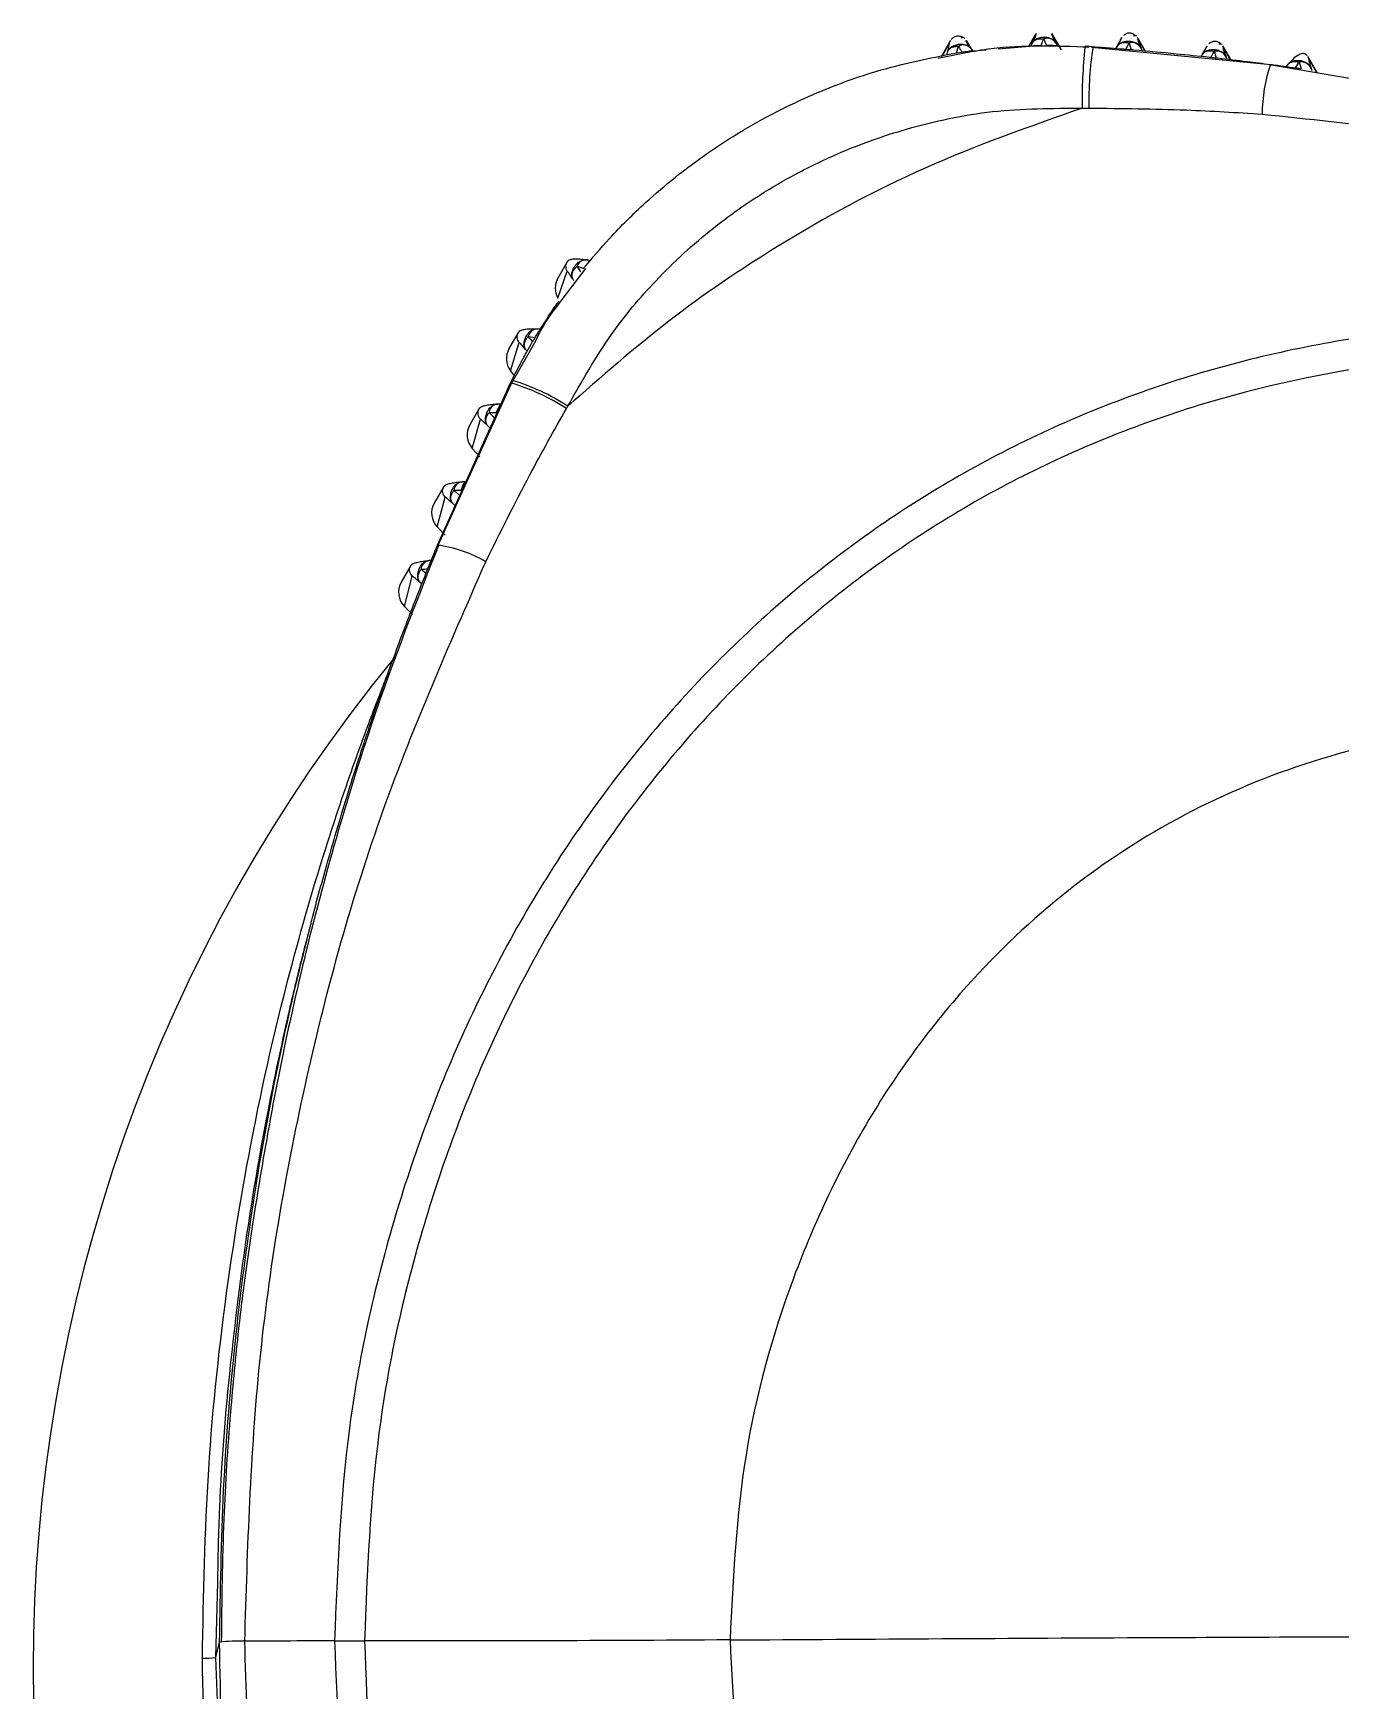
# Model space of a CAD drawing. Extents: x 398 to 508, y 623 to 782.
# Drawn here: x 468.882 to 470.682, y 650.296 to 652.577 of the extents above; entities that cross this region are included whole.
import ezdxf

# ---------------------------------------------------------------- set-up
doc = ezdxf.new("R2010")
doc.units = 0
doc.header["$MEASUREMENT"] = 0
doc.layers.add('GEOMETRY', color=2, linetype='Continuous', lineweight=25)

msp = doc.modelspace()

# ---------------------------------------------------------------- linework, layer by layer
at = {"layer": 'GEOMETRY'}
for p, q in [((470.145, 652.5665), (470.1321, 652.5441)), ((470.1708, 652.558), (470.1661, 652.5666)), ((470.1751, 652.5523), (470.1669, 652.5665)), ((470.1751, 652.5523), (470.1669, 652.5665)), ((470.2529, 652.5588), (470.262, 652.5747)), ((470.2628, 652.5763), (470.2535, 652.5603)), ((470.2624, 652.5745), (470.2597, 652.5665)), ((470.2975, 652.5538), (470.2845, 652.5763)), ((470.2879, 652.5661), (470.2845, 652.575)), ((470.2957, 652.5566), (470.2852, 652.5749)), ((470.3808, 652.5706), (470.3723, 652.5558)), ((470.3723, 652.5558), (470.3806, 652.5702)), ((470.4012, 652.5724), (470.3967, 652.573)), ((470.413, 652.5524), (470.4024, 652.5706)), ((470.4053, 652.5592), (470.4027, 652.5683)), ((470.4124, 652.5525), (470.4035, 652.5682)), ((470.1339, 652.5455), (470.1437, 652.5633)), ((470.1399, 652.5469), (470.1408, 652.5506)), ((470.1486, 652.5489), (470.1534, 652.5496)), ((470.1534, 652.5496), (470.1604, 652.5507)), ((470.1652, 652.5514), (470.1941, 652.5539)), ((470.1734, 652.5551), (470.175, 652.5523)), ((470.2103, 652.5552), (470.2651, 652.5598)), ((470.2901, 652.5629), (470.2915, 652.5596)), ((470.3306, 652.5588), (470.3299, 652.5576)), ((470.341, 652.5581), (470.3305, 652.5588)), ((470.5857, 652.533), (470.3389, 652.5571)), ((470.3729, 652.5553), (470.3746, 652.5587)), ((470.4072, 652.5559), (470.4083, 652.5524)), ((470.4902, 652.545), (470.4984, 652.5592)), ((470.4903, 652.5446), (470.4919, 652.5476)), ((470.5188, 652.5609), (470.5144, 652.5614)), ((470.5308, 652.5404), (470.5199, 652.5593)), ((470.5226, 652.5472), (470.5203, 652.5565)), ((470.53, 652.5405), (470.5211, 652.5565)), ((470.5244, 652.5438), (470.5253, 652.5406)), ((470.6502, 652.5216), (470.6369, 652.5446)), ((470.649, 652.522), (470.6382, 652.5415)), ((470.7773, 652.5004), (470.5841, 652.533)), ((470.6076, 652.5307), (470.6089, 652.5329)), ((470.62, 652.529), (470.625, 652.5368)), ((470.625, 652.5368), (470.6275, 652.528)), ((470.6413, 652.5284), (470.6421, 652.5254)), ((469.6172, 652.262), (469.6043, 652.2396)), ((469.6044, 652.2119), (469.6173, 652.2493)), ((469.6425, 652.2529), (469.616, 652.218)), ((469.636, 652.2481), (469.6308, 652.256)), ((469.6308, 652.256), (469.6401, 652.2531)), ((469.6487, 652.2636), (469.6447, 652.2646)), ((469.6266, 652.2359), (469.6249, 652.2386)), ((469.616, 652.218), (469.6003, 652.1973)), ((469.5501, 652.1651), (469.5371, 652.1426)), ((469.5739, 652.1538), (469.5401, 652.0942)), ((469.5699, 652.152), (469.5635, 652.1595)), ((469.5635, 652.1595), (469.5734, 652.1578)), ((469.5802, 652.1694), (469.5762, 652.1699)), ((469.5391, 652.1121), (469.551, 652.1512)), ((469.5621, 652.1389), (469.5599, 652.1416)), ((469.5391, 652.1121), (469.5443, 652.1053)), ((469.4387, 651.8722), (469.5393, 652.0955)), ((469.5416, 652.0972), (469.4393, 651.8716)), ((469.541, 652.0991), (469.5393, 652.0955)), ((469.5253, 652.0663), (469.5212, 652.0664)), ((469.4962, 652.0602), (469.4831, 652.0376)), ((469.4866, 652.0053), (469.4977, 652.0456)), ((469.5165, 652.048), (469.5096, 652.0549)), ((469.5096, 652.0549), (469.5196, 652.0546)), ((469.5101, 652.0341), (469.5075, 652.0368)), ((469.4866, 652.0053), (469.4972, 651.9936)), ((469.4474, 651.9529), (469.4343, 651.9301)), ((469.4681, 651.9413), (469.4612, 651.9478)), ((469.4612, 651.9478), (469.4709, 651.9478)), ((469.4761, 651.9594), (469.4723, 651.9594)), ((469.4384, 651.8972), (469.4493, 651.9381)), ((469.462, 651.9271), (469.4596, 651.9294)), ((469.4384, 651.8972), (469.4493, 651.8859)), ((469.4253, 651.8394), (469.4387, 651.8722)), ((469.4019, 651.8442), (469.3887, 651.8212)), ((469.4301, 651.8511), (469.4268, 651.851)), ((469.3932, 651.7878), (469.4039, 651.8293)), ((469.4171, 651.8186), (469.4147, 651.8207)), ((469.3932, 651.7878), (469.4045, 651.7767)), ((469.2641, 651.3499), (469.2586, 651.3284)), ((469.1336, 650.3416), (469.1362, 650.4445)), ((469.1336, 650.3416), (469.1388, 650.3625)), ((469.1396, 650.1932), (469.1336, 650.3416))]:
    msp.add_line(p, q, dxfattribs=at)
at = {"layer": 'GEOMETRY', "flags": 128}
for points in [[(470.3864, 652.5547), (470.3889, 652.5596), (470.3908, 652.5633)], [(470.3908, 652.5633), (470.3924, 652.5582), (470.3937, 652.5541)], [(470.5035, 652.5436), (470.506, 652.5482), (470.5081, 652.5518)], [(470.5081, 652.5518), (470.5094, 652.5468), (470.5105, 652.5428)], [(469.4228, 651.833), (469.419, 651.8365), (469.416, 651.8392)]]:
    msp.add_lwpolyline(points, dxfattribs=at)
at = {"layer": 'GEOMETRY'}
for centre, radius, start, end in [((470.2779, 652.5554), 0.0143, 31.4635, 109.4079), ((470.3944, 652.5494), 0.0144, 26.7413, 104.4327), ((470.1622, 652.5462), 0.0143, 38.3665, 116.913), ((470.9493, 652.488), 0.6232, 173.5892, 181.3314), ((470.7927, 652.4857), 0.4574, 170.8937, 181.5135), ((470.5113, 652.5377), 0.0145, 24.9428, 102.9837), ((470.7916, 652.4645), 0.2177, 161.4438, 179.765), ((470.628, 652.5226), 0.0145, 23.6638, 101.7712), ((469.6432, 652.2514), 0.0133, 82.0214, 159.4013), ((469.6282, 652.2259), 0.0275, 149.9932, 210.3793), ((469.5765, 652.1566), 0.0132, 90.026, 167.4463), ((469.5609, 652.1288), 0.0275, 149.9937, 217.4215), ((469.4527, 651.8043), 0.3038, 57.4309, 73.4428), ((469.4567, 651.8161), 0.2952, 56.8746, 73.3985), ((469.5227, 652.0533), 0.0132, 95.5405, 172.8023), ((469.507, 652.0238), 0.0275, 149.9948, 222.2685), ((469.4742, 651.9465), 0.0131, 97.2187, 174.1597), ((469.4581, 651.9163), 0.0275, 149.9951, 224.1505), ((469.4149, 651.695), 0.1788, 59.6678, 82.3592), ((469.429, 651.8381), 0.013, 98.5172, 175.3415), ((469.4125, 651.8075), 0.0275, 149.9954, 225.4601), ((471.0747, 650.327), 2.1926, 140.6244, 219.3756), ((469.1655, 650.1213), 0.2427, 88.1539, 96.3255), ((469.1179, 650.443), 0.1026, 268.336, 278.769)]:
    msp.add_arc(centre, radius, start, end, dxfattribs=at)
for points, knots in [([(470.1621, 652.5707), (470.1606, 652.5713), (470.1577, 652.5727), (470.1531, 652.5726), (470.149, 652.5712), (470.147, 652.569), (470.146, 652.568)], [0, 0, 0, 0, 0.250775, 0.504586, 0.755663, 1, 1, 1, 1]), ([(470.1646, 652.5694), (470.1638, 652.5701), (470.162, 652.5714), (470.1601, 652.5703), (470.1592, 652.5698)], [0, 0, 0, 0, 0.487245, 1, 1, 1, 1]), ([(470.1734, 652.5551), (470.1713, 652.5588), (470.1676, 652.5653), (470.1671, 652.5661), (470.1669, 652.5665)], [0, 0, 0, 0, 0.5602785, 1, 1, 1, 1]), ([(470.2573, 652.5627), (470.2587, 652.5662), (470.2612, 652.5724), (470.2618, 652.574), (470.262, 652.5747)], [0, 0, 0, 0, 0.567822, 1, 1, 1, 1]), ([(470.2573, 652.5627), (470.2577, 652.5635), (470.2584, 652.565), (470.2603, 652.5671), (470.2632, 652.5689), (470.2679, 652.5708), (470.2733, 652.5715), (470.2789, 652.571), (470.2842, 652.5692), (470.2883, 652.5662), (470.2896, 652.5638), (470.2901, 652.5629)], [0, 0, 0, 0, 0.0736981, 0.1346913, 0.2472682, 0.3628178, 0.5005947, 0.6105027, 0.7501168, 0.8956818, 1, 1, 1, 1]), ([(470.2573, 652.5627), (470.2581, 652.564), (470.2596, 652.5664), (470.2641, 652.5688), (470.2681, 652.5692), (470.2711, 652.5689), (470.2725, 652.5689), (470.2731, 652.5689)], [0, 0, 0, 0, 0.293619, 0.55961, 0.810838, 0.914944, 1, 1, 1, 1]), ([(470.2695, 652.56), (470.2702, 652.5616), (470.2714, 652.5646), (470.2726, 652.5676), (470.2731, 652.5689)], [0, 0, 0, 0, 0.559236, 1, 1, 1, 1]), ([(470.2731, 652.5689), (470.2738, 652.5673), (470.2751, 652.5643), (470.2763, 652.5613), (470.2768, 652.5601)], [0, 0, 0, 0, 0.560823, 1, 1, 1, 1]), ([(470.2901, 652.5629), (470.2885, 652.5668), (470.2857, 652.5737), (470.2854, 652.5745), (470.2852, 652.5749)], [0, 0, 0, 0, 0.560219, 1, 1, 1, 1]), ([(470.3746, 652.5587), (470.3764, 652.562), (470.3794, 652.568), (470.3802, 652.5695), (470.3806, 652.5702)], [0, 0, 0, 0, 0.56772, 1, 1, 1, 1]), ([(470.3746, 652.5587), (470.3755, 652.56), (470.3772, 652.5624), (470.381, 652.5643), (470.3859, 652.5657), (470.3912, 652.5659), (470.3968, 652.5649), (470.4019, 652.5627), (470.4057, 652.5593), (470.4068, 652.5569), (470.4072, 652.5559)], [0, 0, 0, 0, 0.133916, 0.246763, 0.362579, 0.50025, 0.61032, 0.74993, 0.89585, 1, 1, 1, 1]), ([(470.3746, 652.5587), (470.3755, 652.5599), (470.3772, 652.5621), (470.3818, 652.5641), (470.3858, 652.5641), (470.3888, 652.5636), (470.3902, 652.5634), (470.3908, 652.5633)], [0, 0, 0, 0, 0.291908, 0.557826, 0.809503, 0.914221, 1, 1, 1, 1]), ([(470.3997, 652.5732), (470.3983, 652.5742), (470.3956, 652.5762), (470.391, 652.577), (470.3865, 652.5762), (470.3841, 652.5743), (470.3829, 652.5733)], [0, 0, 0, 0, 0.251375, 0.506079, 0.756714, 1, 1, 1, 1]), ([(470.4072, 652.5559), (470.406, 652.5599), (470.4038, 652.567), (470.4036, 652.5678), (470.4035, 652.5682)], [0, 0, 0, 0, 0.560275, 1, 1, 1, 1]), ([(470.5174, 652.5616), (470.5161, 652.5627), (470.5135, 652.5647), (470.5088, 652.5656), (470.5043, 652.5649), (470.5019, 652.563), (470.5007, 652.5621)], [0, 0, 0, 0, 0.251403, 0.506098, 0.756662, 1, 1, 1, 1]), ([(469.6399, 652.2532), (469.6516, 652.2671), (469.6783, 652.2987), (469.7208, 652.3405), (469.7632, 652.3768), (469.7998, 652.4044), (469.833, 652.427), (469.872, 652.451), (469.9166, 652.4749), (469.9783, 652.5026), (470.0545, 652.5299), (470.116, 652.5423), (470.1486, 652.5489)], [0, 0, 0, 0, 0.090492, 0.206795, 0.297149, 0.36896, 0.435387, 0.497537, 0.597312, 0.6877, 0.834189, 1, 1, 1, 1]), ([(470.3357, 652.5573), (470.2905, 652.5589), (470.2203, 652.5614), (470.1517, 652.5469), (470.1273, 652.5418)], [0, 0, 0, 0, 0.6436065, 1, 1, 1, 1]), ([(470.1408, 652.5506), (470.1417, 652.5543), (470.1432, 652.5608), (470.1435, 652.5625), (470.1437, 652.5633)], [0, 0, 0, 0, 0.5679854, 1, 1, 1, 1]), ([(470.1408, 652.5506), (470.1411, 652.5515), (470.1416, 652.5531), (470.1432, 652.5554), (470.1458, 652.5576), (470.1503, 652.5601), (470.1556, 652.5615), (470.1613, 652.5618), (470.1668, 652.5607), (470.1712, 652.5581), (470.1728, 652.556), (470.1734, 652.5551)], [0, 0, 0, 0, 0.074099, 0.135075, 0.247175, 0.362432, 0.50067, 0.610641, 0.750165, 0.895094, 1, 1, 1, 1]), ([(470.1408, 652.5506), (470.1414, 652.552), (470.1426, 652.5547), (470.1468, 652.5576), (470.1507, 652.5585), (470.1537, 652.5587), (470.1551, 652.5589), (470.1557, 652.5589)], [0, 0, 0, 0, 0.295906, 0.561926, 0.812537, 0.915843, 1, 1, 1, 1]), ([(470.1534, 652.5496), (470.1538, 652.5514), (470.1546, 652.5545), (470.1554, 652.5576), (470.1557, 652.5589)], [0, 0, 0, 0, 0.559162, 1, 1, 1, 1]), ([(470.1557, 652.5589), (470.1566, 652.5574), (470.1582, 652.5547), (470.1597, 652.5519), (470.1604, 652.5507)], [0, 0, 0, 0, 0.560723, 1, 1, 1, 1]), ([(470.1604, 652.5507), (470.1614, 652.5509), (470.163, 652.5511), (470.1645, 652.5513), (470.1652, 652.5514)], [0, 0, 0, 0, 0.570921, 1, 1, 1, 1]), ([(470.1652, 652.5514), (470.1666, 652.5516), (470.1693, 652.552), (470.1726, 652.5523), (470.1746, 652.5524), (470.1749, 652.5523), (470.175, 652.5523)], [0, 0, 0, 0, 0.216263, 0.431464, 0.739843, 1, 1, 1, 1]), ([(470.2559, 652.5592), (470.2562, 652.5598), (470.2566, 652.561), (470.2571, 652.5622), (470.2573, 652.5627)], [0, 0, 0, 0, 0.5596984, 1, 1, 1, 1]), ([(470.2559, 652.5592), (470.2562, 652.5592), (470.2567, 652.5594), (470.26, 652.5596), (470.263, 652.5598), (470.2648, 652.5598), (470.2651, 652.5598)], [0, 0, 0, 0, 0.44735, 0.700587, 0.955765, 1, 1, 1, 1]), ([(470.2651, 652.5598), (470.2659, 652.5599), (470.2673, 652.5599), (470.2688, 652.5599), (470.2695, 652.56)], [0, 0, 0, 0, 0.56433, 1, 1, 1, 1]), ([(470.2768, 652.5601), (470.2777, 652.5601), (470.2792, 652.5601), (470.2806, 652.5601), (470.2812, 652.5601)], [0, 0, 0, 0, 0.5591787, 1, 1, 1, 1]), ([(470.2812, 652.5601), (470.2826, 652.56), (470.2854, 652.56), (470.2887, 652.5599), (470.291, 652.5597), (470.2913, 652.5596), (470.2915, 652.5596)], [0, 0, 0, 0, 0.2088178, 0.4168167, 0.7049116, 1, 1, 1, 1]), ([(470.3411, 652.5581), (470.3489, 652.5575), (470.3628, 652.5566), (470.3767, 652.5555), (470.3828, 652.555)], [0, 0, 0, 0, 0.560693, 1, 1, 1, 1]), ([(470.3828, 652.555), (470.3835, 652.5549), (470.3846, 652.5549), (470.3858, 652.5548), (470.3864, 652.5547)], [0, 0, 0, 0, 0.560699, 1, 1, 1, 1]), ([(470.3864, 652.5547), (470.3877, 652.5546), (470.3902, 652.5544), (470.3926, 652.5542), (470.3937, 652.5541)], [0, 0, 0, 0, 0.560014, 1, 1, 1, 1]), ([(470.3937, 652.5541), (470.3944, 652.5541), (470.3955, 652.554), (470.3967, 652.5539), (470.3972, 652.5538)], [0, 0, 0, 0, 0.556299, 1, 1, 1, 1]), ([(470.3972, 652.5538), (470.4167, 652.5521), (470.4514, 652.5491), (470.486, 652.5454), (470.5012, 652.5438)], [0, 0, 0, 0, 0.561694, 1, 1, 1, 1]), ([(470.4919, 652.5476), (470.4938, 652.551), (470.4971, 652.5569), (470.498, 652.5585), (470.4984, 652.5592)], [0, 0, 0, 0, 0.567777, 1, 1, 1, 1]), ([(470.4919, 652.5476), (470.4924, 652.5484), (470.4933, 652.5498), (470.4953, 652.5514), (470.4981, 652.5528), (470.503, 652.5543), (470.5085, 652.5544), (470.5143, 652.5532), (470.5193, 652.5508), (470.523, 652.5473), (470.524, 652.5448), (470.5244, 652.5438)], [0, 0, 0, 0, 0.07581, 0.1354, 0.233498, 0.34744, 0.500621, 0.610725, 0.75012, 0.895709, 1, 1, 1, 1]), ([(470.4919, 652.5476), (470.4928, 652.5487), (470.4946, 652.5509), (470.4992, 652.5527), (470.5031, 652.5527), (470.5061, 652.5521), (470.5074, 652.5519), (470.5081, 652.5518)], [0, 0, 0, 0, 0.292279, 0.558067, 0.80954, 0.914198, 1, 1, 1, 1]), ([(470.5012, 652.5438), (470.5016, 652.5438), (470.5024, 652.5437), (470.5031, 652.5436), (470.5035, 652.5436)], [0, 0, 0, 0, 0.5623754, 1, 1, 1, 1]), ([(470.5035, 652.5436), (470.5048, 652.5434), (470.5072, 652.5432), (470.5095, 652.5429), (470.5105, 652.5428)], [0, 0, 0, 0, 0.55994, 1, 1, 1, 1]), ([(470.5105, 652.5428), (470.511, 652.5428), (470.5117, 652.5427), (470.5124, 652.5426), (470.5127, 652.5426)], [0, 0, 0, 0, 0.564745, 1, 1, 1, 1]), ([(470.5127, 652.5426), (470.5263, 652.541), (470.5505, 652.5382), (470.5746, 652.5351), (470.5852, 652.5337)], [0, 0, 0, 0, 0.560767, 1, 1, 1, 1]), ([(470.5244, 652.5438), (470.5233, 652.5479), (470.5213, 652.5553), (470.5211, 652.5561), (470.5211, 652.5565)], [0, 0, 0, 0, 0.560494, 1, 1, 1, 1]), ([(470.6359, 652.546), (470.6348, 652.5471), (470.6323, 652.5492), (470.6268, 652.5483), (470.6192, 652.544), (470.6143, 652.5388), (470.6119, 652.5364)], [0, 0, 0, 0, 0.248152, 0.506253, 0.765445, 1, 1, 1, 1]), ([(470.6413, 652.5284), (470.6402, 652.5326), (470.6384, 652.5402), (470.6382, 652.5411), (470.6382, 652.5415)], [0, 0, 0, 0, 0.560568, 1, 1, 1, 1]), ([(470.5852, 652.5337), (470.5916, 652.5329), (470.6032, 652.5314), (470.6148, 652.5298), (470.62, 652.529)], [0, 0, 0, 0, 0.5507227, 1, 1, 1, 1]), ([(470.6089, 652.5329), (470.6094, 652.5337), (470.6103, 652.5351), (470.6123, 652.5366), (470.6152, 652.5381), (470.6201, 652.5394), (470.6256, 652.5394), (470.6314, 652.538), (470.6363, 652.5355), (470.6399, 652.5319), (470.6409, 652.5294), (470.6413, 652.5284)], [0, 0, 0, 0, 0.075548, 0.135033, 0.233308, 0.347478, 0.500588, 0.610736, 0.750105, 0.895652, 1, 1, 1, 1]), ([(470.6089, 652.5329), (470.6098, 652.5341), (470.6116, 652.5362), (470.6162, 652.5379), (470.6201, 652.5378), (470.6231, 652.5371), (470.6244, 652.5369), (470.625, 652.5368)], [0, 0, 0, 0, 0.292273, 0.557997, 0.809433, 0.914124, 1, 1, 1, 1]), ([(470.62, 652.529), (470.6206, 652.529), (470.6218, 652.5288), (470.6235, 652.5285), (470.6254, 652.5283), (470.6267, 652.5281), (470.6275, 652.528)], [0, 0, 0, 0, 0.232758, 0.465517, 0.698275, 1, 1, 1, 1]), ([(470.3262, 652.4736), (470.2534, 652.448), (470.1079, 652.3969), (469.9188, 652.2944), (469.7548, 652.1832), (469.6636, 652.1033), (469.618, 652.0633)], [0, 0, 0, 0, 0.280402, 0.559758, 0.779466, 1, 1, 1, 1]), ([(469.618, 652.0633), (469.637, 652.097), (469.6717, 652.1584), (469.7404, 652.2402), (469.8096, 652.3039), (469.8761, 652.3511), (469.9348, 652.3853), (470.0016, 652.4174), (470.0914, 652.4491), (470.2033, 652.473), (470.285, 652.4734), (470.3262, 652.4736)], [0, 0, 0, 0, 0.134089, 0.244473, 0.369448, 0.45987, 0.526986, 0.605219, 0.716922, 0.857083, 1, 1, 1, 1]), ([(470.3262, 652.4736), (470.3279, 652.4736), (470.331, 652.4736), (470.3341, 652.4736), (470.3355, 652.4736)], [0, 0, 0, 0, 0.559851, 1, 1, 1, 1]), ([(470.3355, 652.4736), (470.3802, 652.4732), (470.4598, 652.4724), (470.5391, 652.4675), (470.5739, 652.4653)], [0, 0, 0, 0, 0.562267, 1, 1, 1, 1]), ([(470.5739, 652.4653), (470.7008, 652.452), (470.9553, 652.4251), (471.3274, 652.3279), (471.688, 652.1926), (472.0321, 652.0174), (472.3559, 651.8067), (472.6539, 651.562), (472.925, 651.2882), (473.0763, 651.0817), (473.1518, 650.9787)], [0, 0, 0, 0, 0.124403, 0.249396, 0.374648, 0.499998, 0.625346, 0.750599, 0.875592, 1, 1, 1, 1]), ([(469.6173, 652.2493), (469.6167, 652.2505), (469.6157, 652.2527), (469.6154, 652.2565), (469.616, 652.2597), (469.617, 652.2614), (469.6174, 652.262)], [0, 0, 0, 0, 0.281344, 0.562688, 0.844033, 1, 1, 1, 1]), ([(469.6411, 652.2648), (469.638, 652.2652), (469.6317, 652.2659), (469.6247, 652.2656), (469.6196, 652.2646), (469.618, 652.2629), (469.6173, 652.2621)], [0, 0, 0, 0, 0.238755, 0.484706, 0.739401, 1, 1, 1, 1]), ([(469.6249, 652.2386), (469.6228, 652.2418), (469.6191, 652.2475), (469.6178, 652.2488), (469.6173, 652.2493)], [0, 0, 0, 0, 0.568018, 1, 1, 1, 1]), ([(469.6249, 652.2386), (469.6245, 652.2394), (469.6237, 652.241), (469.6233, 652.2438), (469.6237, 652.2472), (469.6252, 652.2521), (469.628, 652.2567), (469.6319, 652.2609), (469.6365, 652.264), (469.6414, 652.2652), (469.644, 652.2647), (469.6451, 652.2645)], [0, 0, 0, 0, 0.072811, 0.139295, 0.247501, 0.357518, 0.500346, 0.609002, 0.750043, 0.89454, 1, 1, 1, 1]), ([(469.6249, 652.2386), (469.6244, 652.2401), (469.6234, 652.2431), (469.6245, 652.2486), (469.6271, 652.2521), (469.6294, 652.2545), (469.6303, 652.2556), (469.6308, 652.256)], [0, 0, 0, 0, 0.296336, 0.563095, 0.814411, 0.917289, 1, 1, 1, 1]), ([(469.6399, 652.2532), (469.6408, 652.2543), (469.6426, 652.2565), (469.645, 652.2593), (469.647, 652.2617), (469.6485, 652.2634), (469.6486, 652.2635), (469.6487, 652.2636)], [0, 0, 0, 0, 0.168847, 0.338039, 0.503216, 0.739358, 1, 1, 1, 1]), ([(469.5731, 652.1579), (469.5759, 652.1624), (469.5803, 652.1697), (469.5859, 652.1784), (469.5912, 652.1867), (469.5968, 652.195), (469.6019, 652.2025), (469.6045, 652.2062), (469.6052, 652.2072), (469.6053, 652.2074), (469.6054, 652.2075), (469.6054, 652.2075), (469.6054, 652.2075), (469.6054, 652.2075), (469.6054, 652.2075), (469.6054, 652.2075), (469.6055, 652.2076), (469.6055, 652.2077), (469.6056, 652.2077), (469.6056, 652.2078)], [0, 0, 0, 0, 0.266021, 0.431314, 0.519977, 0.763199, 0.935898, 0.979424, 0.990685, 0.993703, 0.994559, 0.994825, 0.994982, 0.994999, 0.995044, 0.995215, 0.995882, 0.998521, 1, 1, 1, 1]), ([(472.9277, 650.3628), (472.9228, 650.4548), (472.913, 650.6396), (472.8363, 650.9095), (472.7182, 651.1666), (472.5581, 651.4049), (472.3622, 651.6194), (472.1355, 651.805), (471.8844, 651.9577), (471.615, 652.074), (471.3339, 652.1502), (471.0478, 652.1839), (470.7636, 652.1731), (470.4884, 652.1171), (470.2291, 652.0157), (469.9929, 651.8696), (469.7856, 651.6832), (469.611, 651.4623), (469.4719, 651.2132), (469.3719, 650.9424), (469.3087, 650.6571), (469.3009, 650.462), (469.297, 650.3642)], [0, 0, 0, 0, 0.048377, 0.09717, 0.146628, 0.196818, 0.247667, 0.298988, 0.350512, 0.401933, 0.452965, 0.50339, 0.553091, 0.602088, 0.650565, 0.698888, 0.747507, 0.796727, 0.846674, 0.897321, 0.94851, 1, 1, 1, 1]), ([(469.6003, 652.1973), (469.5979, 652.1943), (469.5874, 652.1809), (469.5798, 652.1656), (469.5739, 652.1538)], [0, 0, 0, 0, 0.226714, 1, 1, 1, 1]), ([(469.551, 652.1512), (469.5503, 652.1522), (469.549, 652.1543), (469.5483, 652.158), (469.5485, 652.1618), (469.5496, 652.164), (469.5501, 652.1651)], [0, 0, 0, 0, 0.251638, 0.503276, 0.754914, 1, 1, 1, 1]), ([(469.5725, 652.1696), (469.5696, 652.1695), (469.5636, 652.1695), (469.557, 652.1687), (469.5522, 652.1674), (469.5508, 652.1658), (469.5501, 652.1651)], [0, 0, 0, 0, 0.237912, 0.48318, 0.73753, 1, 1, 1, 1]), ([(469.5599, 652.1416), (469.5594, 652.1423), (469.5585, 652.1438), (469.5577, 652.1465), (469.5577, 652.1499), (469.5586, 652.1549), (469.5607, 652.1598), (469.564, 652.1645), (469.5682, 652.1682), (469.5729, 652.17), (469.5754, 652.1699), (469.5765, 652.1698)], [0, 0, 0, 0, 0.072662, 0.139011, 0.247668, 0.357937, 0.500334, 0.608157, 0.749945, 0.899555, 1, 1, 1, 1]), ([(469.5599, 652.1416), (469.5592, 652.143), (469.5579, 652.1458), (469.5584, 652.1513), (469.5604, 652.1551), (469.5624, 652.1577), (469.5632, 652.1589), (469.5635, 652.1595)], [0, 0, 0, 0, 0.293967, 0.560693, 0.812387, 0.915994, 1, 1, 1, 1]), ([(469.5697, 652.1522), (469.5703, 652.1531), (469.5711, 652.1545), (469.572, 652.156), (469.5724, 652.1566), (469.5727, 652.1571), (469.5729, 652.1575), (469.5731, 652.1579)], [0, 0, 0, 0, 0.4804675, 0.7362658, 0.7677414, 0.8222073, 1, 1, 1, 1]), ([(469.5731, 652.1579), (469.5739, 652.1591), (469.5753, 652.1615), (469.5769, 652.164), (469.5775, 652.165), (469.5776, 652.1652)], [0, 0, 0, 0, 0.4404242, 0.8817208, 1, 1, 1, 1]), ([(472.8855, 650.3631), (472.8807, 650.4529), (472.8711, 650.6334), (472.7961, 650.8971), (472.6806, 651.1481), (472.5241, 651.3809), (472.3326, 651.5903), (472.1111, 651.7716), (471.8657, 651.9209), (471.6024, 652.0345), (471.3278, 652.1091), (471.0482, 652.1422), (470.7706, 652.1318), (470.5017, 652.0772), (470.2484, 651.9783), (470.0177, 651.8356), (469.8152, 651.6534), (469.6447, 651.4375), (469.5089, 651.194), (469.4112, 650.9293), (469.3496, 650.6504), (469.342, 650.4598), (469.3382, 650.3642)], [0, 0, 0, 0, 0.048366, 0.097149, 0.146599, 0.196786, 0.247642, 0.298976, 0.350518, 0.401955, 0.452995, 0.503421, 0.553115, 0.602102, 0.650569, 0.698881, 0.747489, 0.7967, 0.846643, 0.897293, 0.948493, 1, 1, 1, 1]), ([(469.541, 652.099), (469.5456, 652.1081), (469.551, 652.1188), (469.5583, 652.1321), (469.5631, 652.1408), (469.5672, 652.1479), (469.5697, 652.1522)], [0, 0, 0, 0, 0.504194, 0.594258, 0.753766, 1, 1, 1, 1]), ([(469.5599, 652.1416), (469.5574, 652.1445), (469.553, 652.1496), (469.5516, 652.1507), (469.551, 652.1512)], [0, 0, 0, 0, 0.567864, 1, 1, 1, 1]), ([(469.5176, 652.0657), (469.5147, 652.0655), (469.509, 652.065), (469.5027, 652.0638), (469.4981, 652.0624), (469.4969, 652.061), (469.4962, 652.0602)], [0, 0, 0, 0, 0.237726, 0.482374, 0.736474, 1, 1, 1, 1]), ([(469.5075, 652.0368), (469.507, 652.0375), (469.5059, 652.0389), (469.505, 652.0415), (469.5047, 652.0449), (469.5051, 652.0499), (469.5068, 652.055), (469.5096, 652.06), (469.5134, 652.0639), (469.5178, 652.0662), (469.5204, 652.0663), (469.5214, 652.0664)], [0, 0, 0, 0, 0.0731952, 0.1395188, 0.247836, 0.3573602, 0.5004634, 0.609802, 0.7500361, 0.8958175, 1, 1, 1, 1]), ([(469.5196, 652.0546), (469.5202, 652.0559), (469.5214, 652.0584), (469.523, 652.0616), (469.5243, 652.0643), (469.5251, 652.066), (469.5252, 652.0662), (469.5253, 652.0662)], [0, 0, 0, 0, 0.170064, 0.340314, 0.509802, 0.76226, 1, 1, 1, 1]), ([(469.6163, 652.0603), (469.6166, 652.0609), (469.6172, 652.0619), (469.6177, 652.0629), (469.618, 652.0633)], [0, 0, 0, 0, 0.5600464, 1, 1, 1, 1]), ([(469.4977, 652.0456), (469.497, 652.0466), (469.4955, 652.0485), (469.4945, 652.0521), (469.4945, 652.0558), (469.4952, 652.0586), (469.4961, 652.0599), (469.4963, 652.0602)], [0, 0, 0, 0, 0.232802, 0.465603, 0.698405, 0.931206, 1, 1, 1, 1]), ([(469.5075, 652.0368), (469.5048, 652.0395), (469.4999, 652.0442), (469.4984, 652.0452), (469.4977, 652.0456)], [0, 0, 0, 0, 0.5677758, 1, 1, 1, 1]), ([(469.5052, 651.8494), (469.525, 651.8894), (469.5603, 651.9607), (469.5992, 652.03), (469.6163, 652.0603)], [0, 0, 0, 0, 0.562534, 1, 1, 1, 1]), ([(469.5075, 652.0368), (469.5067, 652.0382), (469.5052, 652.0408), (469.5052, 652.0463), (469.5068, 652.0503), (469.5086, 652.053), (469.5093, 652.0543), (469.5096, 652.0549)], [0, 0, 0, 0, 0.292378, 0.559067, 0.811185, 0.915353, 1, 1, 1, 1]), ([(469.4493, 651.9381), (469.4485, 651.939), (469.447, 651.9409), (469.4458, 651.9445), (469.4457, 651.9481), (469.4463, 651.951), (469.4473, 651.9525), (469.4476, 651.9529)], [0, 0, 0, 0, 0.2267752, 0.4535503, 0.6803255, 0.9071006, 1, 1, 1, 1]), ([(469.4687, 651.9587), (469.4659, 651.9584), (469.4602, 651.9577), (469.4539, 651.9564), (469.4494, 651.955), (469.4481, 651.9536), (469.4475, 651.9529)], [0, 0, 0, 0, 0.238065, 0.482713, 0.736516, 1, 1, 1, 1]), ([(469.4596, 651.9294), (469.459, 651.9301), (469.4579, 651.9315), (469.457, 651.9341), (469.4564, 651.9374), (469.4567, 651.9425), (469.4582, 651.9476), (469.461, 651.9526), (469.4646, 651.9567), (469.469, 651.9591), (469.4715, 651.9593), (469.4726, 651.9594)], [0, 0, 0, 0, 0.078048, 0.140383, 0.247774, 0.357517, 0.500368, 0.609586, 0.749998, 0.895509, 1, 1, 1, 1]), ([(469.4596, 651.9294), (469.4587, 651.9308), (469.4571, 651.9334), (469.4569, 651.939), (469.4585, 651.9431), (469.4602, 651.9459), (469.4609, 651.9472), (469.4612, 651.9478)], [0, 0, 0, 0, 0.292879, 0.559705, 0.811787, 0.915715, 1, 1, 1, 1]), ([(469.4709, 651.9478), (469.4715, 651.9491), (469.4726, 651.9516), (469.474, 651.9548), (469.4752, 651.9576), (469.476, 651.9592), (469.4761, 651.9594), (469.4761, 651.9594)], [0, 0, 0, 0, 0.17154, 0.343232, 0.515026, 0.772316, 1, 1, 1, 1]), ([(469.4596, 651.9294), (469.4567, 651.9321), (469.4515, 651.9368), (469.45, 651.9377), (469.4493, 651.9381)], [0, 0, 0, 0, 0.567856, 1, 1, 1, 1]), ([(469.4405, 651.8728), (469.4129, 651.8028), (469.3604, 651.6696), (469.3006, 651.4784), (469.2564, 651.3119), (469.2257, 651.174), (469.205, 651.0654), (469.1919, 650.9868), (469.1824, 650.9272), (469.1735, 650.8663), (469.1632, 650.7832), (469.1522, 650.6684), (469.1428, 650.5249), (469.1417, 650.4194), (469.1411, 650.363)], [0, 0, 0, 0, 0.1458682, 0.2775004, 0.3889718, 0.4803819, 0.551785, 0.6032108, 0.6347256, 0.6683336, 0.7222706, 0.7965312, 0.8911055, 1, 1, 1, 1]), ([(469.1734, 650.3639), (469.1773, 650.4924), (469.1853, 650.7492), (469.2503, 651.1286), (469.3509, 651.4989), (469.4539, 651.7327), (469.5052, 651.8494)], [0, 0, 0, 0, 0.250709, 0.501217, 0.75119, 1, 1, 1, 1]), ([(469.4039, 651.8293), (469.4032, 651.8303), (469.4016, 651.8321), (469.4004, 651.8356), (469.4002, 651.8392), (469.4008, 651.8422), (469.4018, 651.8437), (469.4021, 651.8442)], [0, 0, 0, 0, 0.2224878, 0.4449756, 0.6674635, 0.8899513, 1, 1, 1, 1]), ([(469.4232, 651.8502), (469.4204, 651.8498), (469.4146, 651.849), (469.4084, 651.8477), (469.4038, 651.8463), (469.4026, 651.8449), (469.402, 651.8443)], [0, 0, 0, 0, 0.238345, 0.482998, 0.736579, 1, 1, 1, 1]), ([(469.4147, 651.8207), (469.4142, 651.8214), (469.413, 651.8227), (469.4119, 651.8253), (469.4114, 651.8287), (469.4116, 651.8337), (469.413, 651.8389), (469.4156, 651.844), (469.4191, 651.8481), (469.4234, 651.8506), (469.426, 651.8509), (469.427, 651.851)], [0, 0, 0, 0, 0.073033, 0.139325, 0.247914, 0.357888, 0.500372, 0.60946, 0.750013, 0.895402, 1, 1, 1, 1]), ([(469.4147, 651.8207), (469.4138, 651.822), (469.4121, 651.8246), (469.4119, 651.8302), (469.4134, 651.8344), (469.415, 651.8372), (469.4157, 651.8386), (469.416, 651.8392)], [0, 0, 0, 0, 0.292926, 0.559773, 0.811866, 0.915765, 1, 1, 1, 1]), ([(469.416, 651.8392), (469.4177, 651.8392), (469.4208, 651.8393), (469.424, 651.8394), (469.4253, 651.8394)], [0, 0, 0, 0, 0.559513, 1, 1, 1, 1]), ([(469.4228, 651.833), (469.423, 651.8336), (469.4234, 651.8346), (469.4243, 651.8368), (469.4249, 651.8384), (469.4253, 651.8394)], [0, 0, 0, 0, 0.253633, 0.507266, 1, 1, 1, 1]), ([(469.4253, 651.8394), (469.4258, 651.8407), (469.4269, 651.8433), (469.4282, 651.8465), (469.429, 651.8485), (469.4293, 651.8491), (469.4293, 651.8492)], [0, 0, 0, 0, 0.295965, 0.592099, 0.890735, 1, 1, 1, 1]), ([(469.2642, 651.3499), (469.2647, 651.352), (469.272, 651.3814), (469.2889, 651.442), (469.3113, 651.5181), (469.3333, 651.5874), (469.3531, 651.6464), (469.3742, 651.7063), (469.3973, 651.7687), (469.4137, 651.8101), (469.4228, 651.833)], [0, 0, 0, 0, 0.013096, 0.178451, 0.370927, 0.480689, 0.607377, 0.737748, 0.854845, 1, 1, 1, 1]), ([(469.4147, 651.8207), (469.4117, 651.8234), (469.4063, 651.828), (469.4047, 651.829), (469.4039, 651.8293)], [0, 0, 0, 0, 0.567874, 1, 1, 1, 1]), ([(469.115, 650.3405), (469.1167, 650.4274), (469.1201, 650.6011), (469.1479, 650.8594), (469.1883, 651.0921), (469.2374, 651.2977), (469.2811, 651.4458), (469.3185, 651.5571), (469.3457, 651.6318), (469.3645, 651.6803), (469.37, 651.694), (469.3706, 651.6954)], [0, 0, 0, 0, 0.177803, 0.355476, 0.532839, 0.665512, 0.797557, 0.863235, 0.928436, 0.992778, 1, 1, 1, 1]), ([(472.366, 650.3661), (472.3626, 650.4298), (472.3557, 650.5579), (472.302, 650.7449), (472.2193, 650.9229), (472.1073, 651.088), (471.9589, 651.2491), (471.7712, 651.3964), (471.5459, 651.5181), (471.3044, 651.5989), (471.0717, 651.6321), (470.8574, 651.6252), (470.6662, 651.5871), (470.4862, 651.5172), (470.3224, 651.4158), (470.1667, 651.275), (470.0287, 651.091), (469.9217, 650.8655), (469.854, 650.6204), (469.8456, 650.4508), (469.8414, 650.3656)], [0, 0, 0, 0, 0.0482553, 0.0969557, 0.1463702, 0.1965802, 0.2475132, 0.311851, 0.3764115, 0.4405345, 0.5036966, 0.5533751, 0.6022932, 0.6506561, 0.6988539, 0.7473675, 0.8088983, 0.8716648, 0.9355143, 1, 1, 1, 1]), ([(469.1388, 650.3625), (469.1399, 650.4324), (469.142, 650.574), (469.1589, 650.7757), (469.183, 650.961), (469.2115, 651.1219), (469.2388, 651.2494), (469.2574, 651.3229), (469.2642, 651.3499)], [0, 0, 0, 0, 0.209471, 0.424531, 0.607195, 0.771277, 0.916213, 1, 1, 1, 1]), ([(469.1362, 650.4445), (469.1369, 650.4788), (469.1387, 650.579), (469.1521, 650.7366), (469.1735, 650.9118), (469.201, 651.0756), (469.2287, 651.2064), (469.2489, 651.2913), (469.2571, 651.3223), (469.2587, 651.3284)], [0, 0, 0, 0, 0.11363, 0.33182, 0.525309, 0.701947, 0.888261, 0.978093, 1, 1, 1, 1]), ([(469.4115, 648.9169), (469.3856, 648.9855), (469.3326, 649.1262), (469.2688, 649.346), (469.2121, 649.5879), (469.169, 649.8493), (469.1431, 650.113), (469.1401, 650.2844), (469.1388, 650.3625)], [0, 0, 0, 0, 0.148631, 0.304897, 0.463865, 0.652512, 0.841643, 1, 1, 1, 1]), ([(469.297, 650.3642), (469.2738, 650.3642), (469.2325, 650.3641), (469.1914, 650.364), (469.1734, 650.3639)], [0, 0, 0, 0, 0.559985, 1, 1, 1, 1]), ([(469.5059, 648.8749), (469.4544, 648.9917), (469.3511, 649.226), (469.2504, 649.5977), (469.1852, 649.9783), (469.1773, 650.2353), (469.1734, 650.3639)], [0, 0, 0, 0, 0.2488, 0.498778, 0.749292, 1, 1, 1, 1]), ([(469.297, 650.3642), (469.3009, 650.2663), (469.3087, 650.0712), (469.3719, 649.7854), (469.4719, 649.514), (469.611, 649.2643), (469.7856, 649.0429), (469.9929, 648.8561), (470.2291, 648.7099), (470.4884, 648.6088), (470.7636, 648.5533), (471.0478, 648.5432), (471.3339, 648.5775), (471.615, 648.6542), (471.8844, 648.7707), (472.1355, 648.9234), (472.3622, 649.1086), (472.5581, 649.3225), (472.7182, 649.5602), (472.8363, 649.8167), (472.913, 650.0862), (472.9228, 650.2709), (472.9277, 650.3628)], [0, 0, 0, 0, 0.05149, 0.102679, 0.153326, 0.203273, 0.252493, 0.301112, 0.349435, 0.397912, 0.446909, 0.49661, 0.547035, 0.598067, 0.649488, 0.701012, 0.752333, 0.803182, 0.853372, 0.90283, 0.951623, 1, 1, 1, 1]), ([(469.297, 650.3642), (469.3047, 650.3642), (469.3184, 650.3642), (469.3321, 650.3642), (469.3382, 650.3642)], [0, 0, 0, 0, 0.559998, 1, 1, 1, 1]), ([(469.8414, 650.3656), (469.748, 650.3651), (469.5812, 650.3641), (469.4124, 650.3642), (469.3382, 650.3642)], [0, 0, 0, 0, 0.559944, 1, 1, 1, 1]), ([(469.3382, 650.3642), (469.342, 650.2685), (469.3496, 650.0779), (469.4112, 649.7986), (469.5089, 649.5335), (469.6447, 649.2895), (469.8152, 649.0731), (470.0177, 648.8907), (470.2484, 648.7479), (470.5017, 648.6492), (470.7706, 648.595), (471.0482, 648.5851), (471.3278, 648.6186), (471.6024, 648.6936), (471.8657, 648.8075), (472.1111, 648.9567), (472.3326, 649.1377), (472.5241, 649.3467), (472.6806, 649.579), (472.7961, 649.8296), (472.8711, 650.0929), (472.8807, 650.2733), (472.8855, 650.3631)], [0, 0, 0, 0, 0.051507, 0.102707, 0.153357, 0.2033, 0.252511, 0.301119, 0.349431, 0.397898, 0.446885, 0.496579, 0.547005, 0.598045, 0.649482, 0.701024, 0.752358, 0.803214, 0.853401, 0.902851, 0.951634, 1, 1, 1, 1]), ([(469.8414, 650.3656), (470.0356, 650.3668), (470.3824, 650.3689), (470.7324, 650.3702), (470.8865, 650.3708)], [0, 0, 0, 0, 0.5599902, 1, 1, 1, 1]), ([(469.8414, 650.3656), (469.8456, 650.2804), (469.854, 650.1108), (469.9217, 649.866), (470.0287, 649.6407), (470.1763, 649.4443), (470.3595, 649.2855), (470.5736, 649.1728), (470.8089, 649.1102), (471.0556, 649.0972), (471.3044, 649.1325), (471.5459, 649.213), (471.7712, 649.3347), (471.9589, 649.4822), (472.1073, 649.6435), (472.2193, 649.8088), (472.302, 649.987), (472.3557, 650.1742), (472.3626, 650.3023), (472.366, 650.3661)], [0, 0, 0, 0, 0.064497, 0.128357, 0.191134, 0.252676, 0.313218, 0.373448, 0.434269, 0.496217, 0.55939, 0.623524, 0.688096, 0.752444, 0.803386, 0.853605, 0.903028, 0.951736, 1, 1, 1, 1]), ([(469.3798, 648.936), (469.379, 648.9389), (469.3774, 648.9447), (469.3666, 648.9756), (469.3461, 649.0319), (469.3184, 649.1115), (469.2811, 649.2258), (469.2374, 649.3772), (469.1883, 649.5855), (469.1479, 649.8202), (469.1201, 650.0796), (469.1167, 650.2535), (469.115, 650.3405)], [0, 0, 0, 0, 0.030131, 0.060372, 0.121265, 0.18297, 0.245129, 0.370106, 0.495677, 0.663549, 0.831715, 1, 1, 1, 1])]:
    msp.add_open_spline(points, degree=3, knots=knots, dxfattribs=at)

doc.saveas('drawing.dxf')
